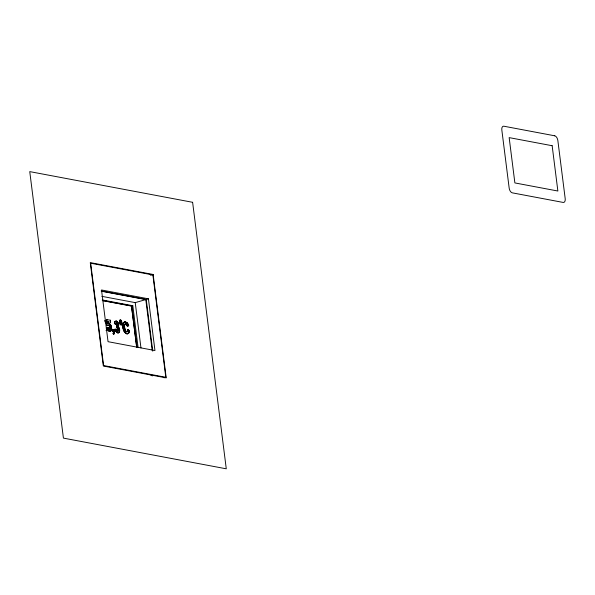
<?xml version="1.0" encoding="UTF-8"?>
<svg xmlns="http://www.w3.org/2000/svg" width="595" height="595" viewBox="0 0 595 595"><rect width="100%" height="100%" fill="white"/><g stroke="black" fill="none" stroke-linecap="round" stroke-linejoin="round"><path stroke-width="0.89" d="M114.545 323.382L114.805 321.679L116.032 321.122A4.834 2.692 73.9 0 1 116.531 321.166L118.442 323.784L118.561 325.435L117.87 326.618L119.342 328.73L119.357 331.675L118.539 332.709L117.327 332.709L115.913 331.504L114.999 329.176L115.385 330.166A3.458 1.934 73.9 0 0 115.951 331.341A3.652 2.038 73.9 0 0 116.308 331.832A3.533 1.971 73.9 0 0 116.903 332.389L117.111 332.523M117.386 324.699L117.252 323.725A1.138 0.632 73.9 0 0 116.702 322.959L116.627 322.914A1.644 0.915 73.9 0 0 116.382 322.854C118.524 323.211 115.445 327.451 117.222 327.391C118.1 328.172 118.308 329.6 117.974 330.694C116.732 332.293 115.742 327.384 116.709 330.18A1.592 0.885 73.9 0 0 117.014 330.664A1.376 0.766 73.9 0 0 117.349 330.939L117.944 330.746A1.733 0.967 73.9 0 0 118.197 330.337M114.314 332.798L114.136 329.742L114.292 333.059M114.552 323.159C114.062 324.089 116.226 324.647 115.861 323.33A1.406 0.788 73.9 0 1 116.047 322.996L116.047 322.936A1.302 0.721 73.9 0 1 116.308 322.854L117.222 324.141L116.709 325.547M126.214 331.668L127.419 331.519L127.985 329.652L126.928 331.802L125.857 331.43L124.935 330.061L124.288 325.249L124.809 324.149L125.753 323.918M114.441 323.197L114.679 322.222A2.744 1.532 73.9 0 1 115.036 321.501L116.523 321.24M127.985 329.652L129.412 330.612C126.252 342.415 117.386 318.236 127.025 322.698A4.44 2.477 73.9 0 1 127.791 323.576C129.665 328.321 127.88 322.103 125.441 321.984M119.766 320.884L119.751 321.389A6.188 3.451 73.9 0 0 119.833 322.341A6.448 3.592 73.9 0 0 120.049 323.598L120.369 324.439A1.584 0.878 73.9 0 0 121.915 324.528L121.953 323.702A5.905 3.295 73.9 0 0 121.611 321.352L121.283 320.824A1.562 0.87 73.9 0 0 119.692 320.616L119.654 320.809M121.834 324.126L121.782 324.55M121.216 324.059L120.778 320.824M114.448 322.981L115.118 321.412A3.786 2.112 73.9 0 1 116.018 321.084L116.977 321.374M118.108 330.225L117.877 328.351L116.999 327.302M121.328 324.059L121.105 321.702M123.016 324.342L123.15 328.001L124.229 331.311A5.266 2.938 73.9 0 0 125.054 332.531A4.857 2.707 73.9 0 0 125.969 333.341M127.806 330.5L127.865 329.69L129.412 330.612M120.406 320.891L120.711 324.163M114.389 333.155L114.225 333.661M108.446 325.22L109.22 325.294A1.525 0.848 73.9 0 1 109.606 325.688A1.607 0.892 73.9 0 1 109.859 326.142C110.536 328.276 109.606 330.999 110.06 327.481C110.149 324.944 108.059 325.316 106.758 325.391L106.817 319.53L106.877 325.353L108.171 325.495M120.287 320.921L120.294 321.992M110.06 328.886L109.874 326.551L108.885 325.227A1.971 1.101 73.9 0 0 108.498 325.205L108.156 325.406M118.494 325.725L118.323 323.412L117.074 321.56M127.888 330.686L127.776 331.073A2.38 1.331 73.9 0 1 127.122 331.75L126.928 331.802M122.994 323.911L124.563 321.984M128.989 332.501L129.293 330.649L128.438 333.401M109.071 329.243L108.989 329.154A1.77 0.982 73.9 0 1 108.751 328.804A1.718 0.959 73.9 0 1 108.61 328.529L108.357 327.681L106.929 327.696L108.513 330.753L109.763 331.311L110.737 331.036L111.525 329.02L111.072 325.963L109.614 323.829L107.978 323.665L108.082 321.769L108.097 323.628A3.652 2.03 73.9 0 1 108.855 323.435A3.815 2.127 73.9 0 1 109.413 323.598A3.332 1.859 73.9 0 1 110.239 324.275M111.168 330.456L111.481 327.704L110.32 324.558M110.112 329.065L109.926 329.355A1.361 0.759 73.9 0 1 109.101 329.243M118.249 326.224L118.613 325.688A2.358 1.316 73.9 0 0 118.717 324.758A2.64 1.473 73.9 0 0 118.346 323.13L117.788 322.148A3.168 1.77 73.9 0 0 117.193 321.523L116.642 321.293M118.502 325.948L118.078 326.432M119.045 332.27L119.483 329.34L118.174 326.811M114.114 333.855C113.288 335.29 112.7 331.973 113.526 334.308M113.429 334.353L113.98 334.018M118.346 332.791L119.521 331.512A3.503 1.956 73.9 0 0 119.692 330.284A3.987 2.224 73.9 0 0 119.602 329.303L119.424 328.581A2.737 1.525 73.9 0 0 118.822 327.339A2.625 1.465 73.9 0 0 118.427 326.893L117.87 326.618L118.197 326.402M108.387 325.272L107.985 325.822M128.26 333.542L128.557 333.364A4.076 2.268 73.9 0 0 128.996 332.739M117.096 325.406L116.605 325.554M110.417 331.237L111.503 329.838A4.224 2.358 73.9 0 0 111.652 328.351L111.25 326.105A3.622 2.016 73.9 0 0 110.625 324.803L109.294 323.635L108.082 323.598M117.014 325.458L116.486 325.547M108.357 327.681C110.187 332.062 109.331 327.852 106.929 327.696L107.769 329.883L108.833 330.88M150.476 275.24L153.138 274.474L166.206 377.877L103.337 366.029L90.276 262.626L153.138 274.474M101.857 296.34L135.236 302.632L148.43 298.824L154.96 350.522L108.052 341.686L101.522 289.981L148.43 298.824M138.07 347.398L132.804 305.718L131.488 306.098L136.642 346.87M110.358 320.199L110.499 322.282L110.358 320.199L106.698 319.56M115.675 324.223L116.018 322.951L115.794 324.186M106.334 328.41L106.594 330.456L106.007 330.344M116.263 329.161L117.319 331.013A1.554 0.87 73.9 0 0 117.624 331.006A1.339 0.744 73.9 0 0 117.944 330.88L117.929 328.157A1.629 0.907 73.9 0 0 117.632 327.629L117.55 327.533A1.235 0.684 73.9 0 0 117.208 327.287L116.94 327.287A3.979 2.216 73.9 0 0 116.575 327.324L117.059 327.257M112.678 329.518L112.953 331.713L112.678 329.518L114.136 329.742M113.608 331.832L112.953 331.713M164.049 377.788L165.812 377.282L152.885 274.942L90.671 263.221L103.597 365.553L165.812 377.282M110.172 331.303L110.536 331.199A3.51 1.956 73.9 0 0 111.131 330.686M128.765 325.8L127.382 326.149L125.776 323.992L124.467 324.625L124.697 329.347L126.333 331.631A3.243 1.807 73.9 0 0 126.854 331.779M124.452 322.014L124.876 321.917M118.13 332.828L118.465 332.754A3.659 2.038 73.9 0 0 119.007 332.419M127.746 333.765C123.21 333.557 122.191 326.96 123.239 323.457A5.117 2.849 73.9 0 1 123.582 322.758A4.872 2.715 73.9 0 1 124.281 322.096M124.757 321.954L125.552 321.954M110.291 331.266L109.153 331.147M125.56 323.896L125.262 323.94A2.64 1.473 73.9 0 0 124.794 324.238L124.459 327.436L125.649 331.058A2.566 1.435 73.9 0 0 126.155 331.527M118.249 332.798L117.438 332.754M116.382 329.124L114.999 329.176L115.832 331.37L117.334 332.635M118.026 332.806L117.215 332.664M116.605 325.51L116.575 327.324M101.128 290.955L146.229 299.456L152.759 351.154M101.589 291.252L145.79 299.583L152.208 350.381M102.347 299.977L132.804 305.718M102.281 300.43L131.837 305.994L137.043 347.22M102.823 300.698L131.525 306.083L136.731 347.309M107.963 321.798L110.618 322.245M150.996 375.49L152.774 375.824M125.634 323.955L126.17 324.067M125.776 323.992L126.296 324.149A2.402 1.339 73.9 0 1 127.285 325.472L127.382 326.149L126.185 324.186M125.753 322.066L127.427 323.278L128.646 325.837M108.93 331.043L109.272 331.118A5.251 2.93 73.9 0 0 110.023 331.289M125.969 333.341L126.631 333.654A6.895 3.845 73.9 0 0 127.508 333.788M120.636 320.831L120.971 321.672M120.792 324.059L120.421 322.051M120.168 324.305L119.848 323.211A5.957 3.325 73.9 0 1 119.632 320.906L119.826 320.489A1.554 0.87 73.9 0 1 121.395 320.794L121.566 321.226M121.484 321.382L121.588 321.791A5.905 3.295 73.9 0 1 121.834 324.126M107.04 327.659L107.45 329.005A3.406 1.904 73.9 0 0 108.632 330.723M135.236 302.632L140.963 347.986M113.682 331.854A2.038 1.138 73.9 0 1 113.072 333.49M117.386 324.61A1.302 0.721 73.9 0 1 117.111 325.294M113.801 331.817A2.038 1.138 73.9 0 1 113.191 333.453M108.238 330.337A3.51 1.956 73.9 0 1 107.888 329.853M105.598 322.735A4.046 2.254 73.9 0 0 105.553 322.178L105.345 321.211A2.953 1.644 73.9 0 0 104.988 320.333M554.711 135.801L503.898 126.222A4.41 2.462 73.9 0 0 501.83 129.993L509.171 188.094A4.41 2.462 73.9 0 0 512.317 192.847L563.13 202.426A4.41 2.462 73.9 0 0 565.198 198.648L557.857 140.554A4.41 2.462 73.9 0 0 554.711 135.801M552.153 145.723L509.156 137.616L514.876 182.925L557.872 191.025L552.153 145.723M192.616 202.3L29.75 171.613L63.42 438.113L226.279 468.808L192.616 202.3M105.07 320.794L105.479 322.773L105.07 320.794"/></g></svg>
